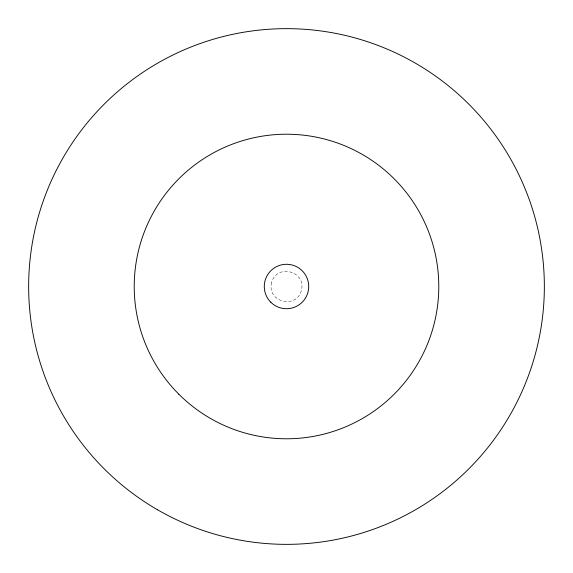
<?xml version="1.0" encoding="UTF-8"?>
<svg xmlns="http://www.w3.org/2000/svg" width="573" height="573" viewBox="0 0 573 573"><rect width="100%" height="100%" fill="white"/><g stroke="black" fill="none" stroke-linecap="round" stroke-linejoin="round"><path stroke-width="0.43" stroke-dasharray="2.87 2.15" d="M271.652 282.525C266.295 301.742 296.377 309.807 301.348 290.475C306.705 271.258 276.623 263.193 271.652 282.525"/><path stroke-width="0.86" d="M270.785 302.215A22.218 22.218 0 0 0 307.959 292.251A22.218 22.218 0 0 0 280.749 265.041A22.218 22.218 0 0 0 270.785 302.215M178.819 394.181A152.289 152.289 0 0 0 433.596 325.915A152.289 152.289 0 0 0 247.085 139.404A152.289 152.289 0 0 0 178.819 394.181M157.575 509.805A257.85 257.85 0 0 0 544.35 286.5A257.85 257.85 0 0 0 157.575 63.195A257.85 257.85 0 0 0 157.575 509.805"/></g></svg>
